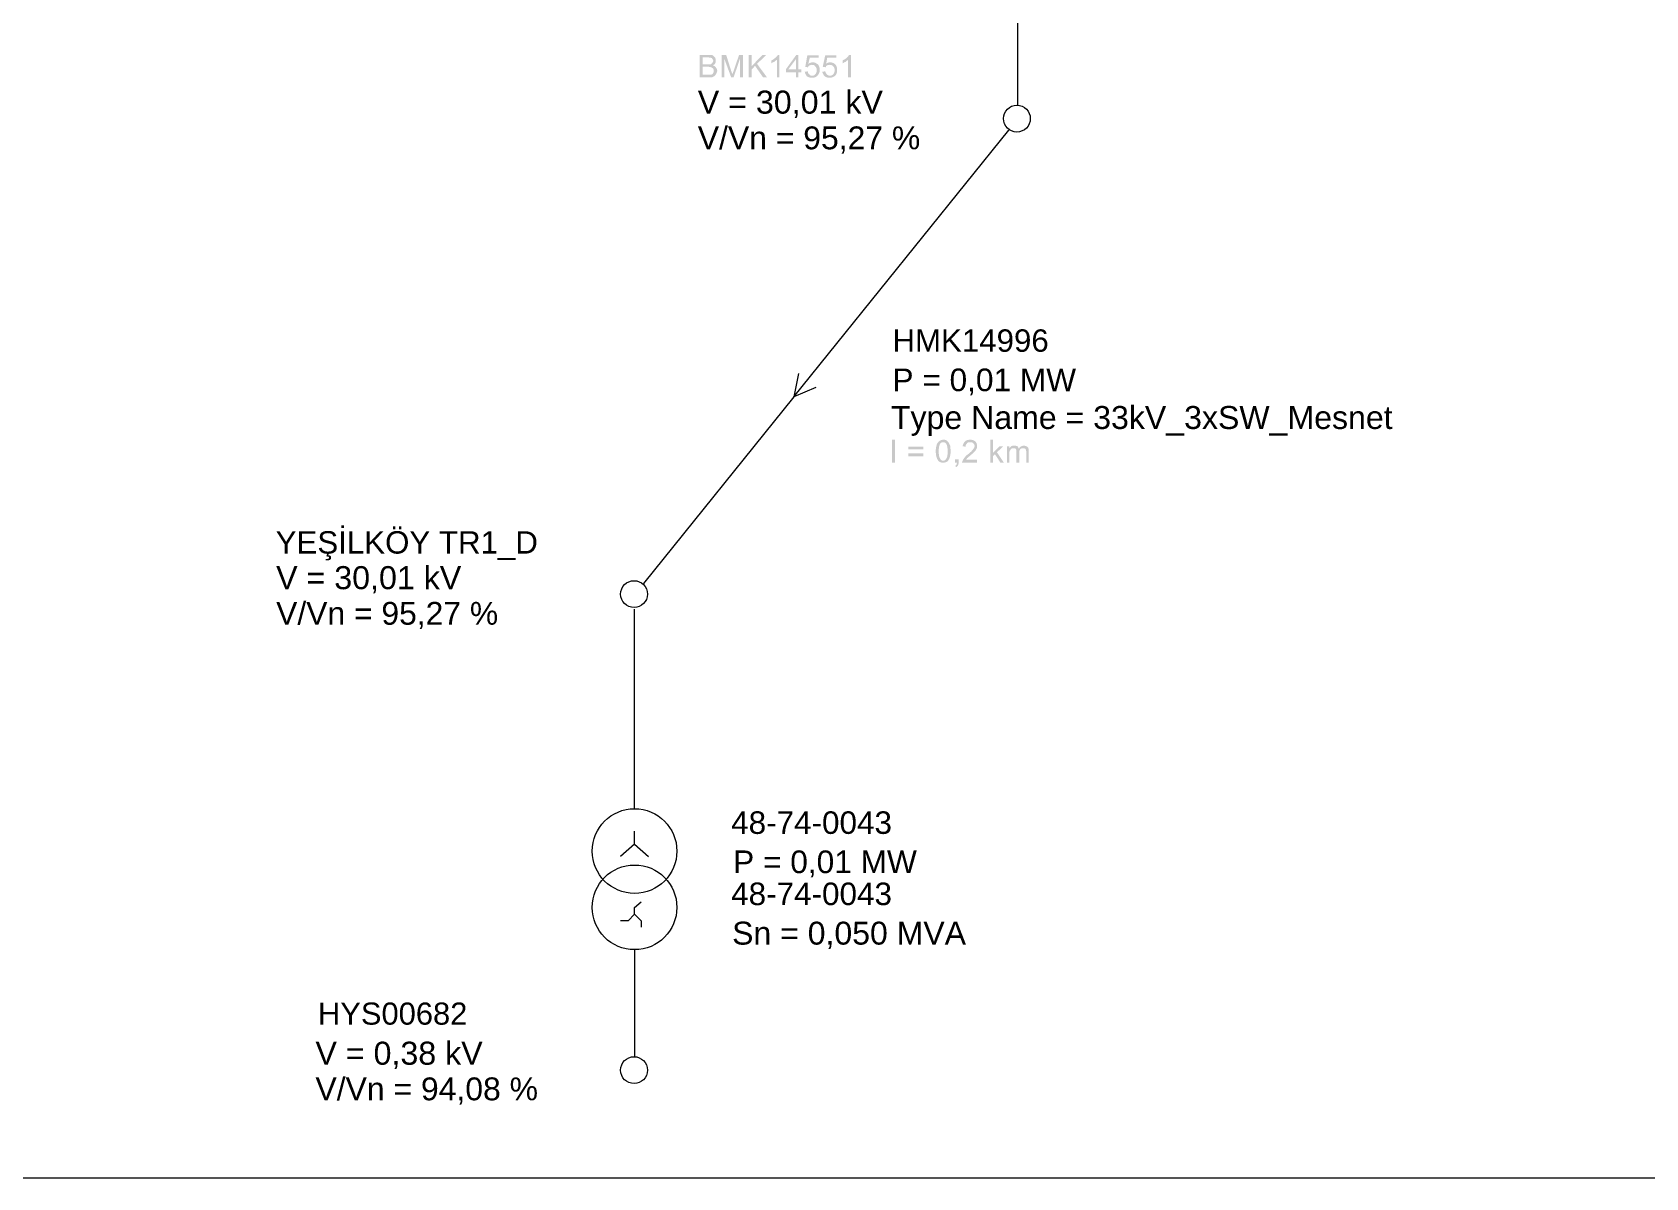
# Model space of a CAD drawing. Header units: millimetres. Extents: x 5 to 459, y 10 to 307.
# Drawn here: x 104.2 to 157.9, y 9.9 to 48 of the extents above; entities that cross this region are included whole.
import ezdxf

# ---------------------------------------------------------------- set-up
doc = ezdxf.new("R2010")
doc.units = ezdxf.units.MM
doc.header["$MEASUREMENT"] = 0
doc.layers.get('0').update_dxf_attribs({"linetype": 'CONTINUOUS'})
doc.styles.add('Arial$001', font='arial.ttf', dxfattribs={"height": 0.8937})

msp = doc.modelspace()

# ---------------------------------------------------------------- hatches: boundary and pattern name
h = msp.add_hatch(color=5)
h.paths.add_polyline_path([(126.418, 46.457), (126.418, 47.202), (126.699, 47.202), (126.699, 47.202), (126.707, 47.202), (126.715, 47.202), (126.723, 47.202), (126.731, 47.202), (126.738, 47.202), (126.746, 47.202), (126.753, 47.202), (126.76, 47.201), (126.767, 47.201), (126.773, 47.201), (126.78, 47.2), (126.786, 47.2), (126.792, 47.199), (126.798, 47.199), (126.804, 47.198), (126.809, 47.197), (126.815, 47.196), (126.82, 47.195), (126.825, 47.194), (126.83, 47.192), (126.835, 47.191), (126.839, 47.189), (126.844, 47.187), (126.848, 47.185), (126.852, 47.183), (126.856, 47.181), (126.86, 47.178), (126.863, 47.176), (126.867, 47.173), (126.87, 47.17), (126.874, 47.167), (126.877, 47.164), (126.88, 47.161), (126.883, 47.157), (126.886, 47.154), (126.889, 47.15), (126.892, 47.147), (126.896, 47.143), (126.899, 47.139), (126.902, 47.135), (126.905, 47.131), (126.909, 47.127), (126.912, 47.123), (126.915, 47.119), (126.919, 47.115), (126.923, 47.111), (126.927, 47.107), (126.931, 47.103), (126.933, 47.099), (126.935, 47.094), (126.936, 47.09), (126.938, 47.086), (126.939, 47.082), (126.94, 47.078), (126.941, 47.074), (126.942, 47.07), (126.943, 47.065), (126.944, 47.061), (126.945, 47.057), (126.945, 47.053), (126.946, 47.049), (126.946, 47.045), (126.946, 47.041), (126.947, 47.037), (126.947, 47.032), (126.947, 47.028), (126.947, 47.024), (126.947, 47.02), (126.947, 47.016), (126.947, 47.012), (126.947, 47.008), (126.947, 47.003), (126.947, 46.999), (126.947, 46.995), (126.947, 46.992), (126.947, 46.988), (126.947, 46.985), (126.947, 46.981), (126.947, 46.978), (126.947, 46.975), (126.946, 46.971), (126.946, 46.968), (126.946, 46.965), (126.945, 46.962), (126.945, 46.959), (126.944, 46.956), (126.943, 46.953), (126.942, 46.949), (126.941, 46.946), (126.94, 46.943), (126.939, 46.94), (126.938, 46.936), (126.936, 46.932), (126.935, 46.929), (126.933, 46.925), (126.931, 46.921), (126.929, 46.917), (126.926, 46.913), (126.924, 46.909), (126.921, 46.905), (126.918, 46.902), (126.915, 46.899), (126.912, 46.896), (126.909, 46.893), (126.906, 46.89), (126.903, 46.887), (126.899, 46.884), (126.896, 46.881), (126.892, 46.879), (126.888, 46.876), (126.884, 46.874), (126.88, 46.872), (126.877, 46.869), (126.873, 46.867), (126.869, 46.865), (126.864, 46.863), (126.86, 46.861), (126.856, 46.859), (126.852, 46.857), (126.848, 46.855), (126.854, 46.852), (126.86, 46.85), (126.866, 46.848), (126.871, 46.846), (126.877, 46.844), (126.882, 46.842), (126.887, 46.84), (126.892, 46.837), (126.897, 46.835), (126.901, 46.833), (126.906, 46.83), (126.91, 46.828), (126.914, 46.825), (126.918, 46.822), (126.922, 46.819), (126.925, 46.817), (126.929, 46.813), (126.932, 46.81), (126.935, 46.807), (126.938, 46.804), (126.94, 46.8), (126.943, 46.796), (126.945, 46.792), (126.947, 46.788), (126.951, 46.784), (126.955, 46.78), (126.959, 46.775), (126.962, 46.771), (126.966, 46.766), (126.969, 46.761), (126.972, 46.756), (126.975, 46.751), (126.978, 46.746), (126.98, 46.741), (126.982, 46.736), (126.985, 46.73), (126.986, 46.725), (126.988, 46.72), (126.99, 46.715), (126.991, 46.71), (126.993, 46.705), (126.994, 46.7), (126.995, 46.695), (126.996, 46.69), (126.996, 46.686), (126.997, 46.681), (126.997, 46.677), (126.997, 46.673), (126.997, 46.673), (126.997, 46.668), (126.997, 46.664), (126.996, 46.66), (126.996, 46.656), (126.995, 46.652), (126.994, 46.648), (126.993, 46.644), (126.992, 46.639), (126.991, 46.635), (126.99, 46.631), (126.988, 46.627), (126.987, 46.623), (126.985, 46.619), (126.983, 46.615), (126.982, 46.61), (126.98, 46.606), (126.978, 46.602), (126.976, 46.598), (126.974, 46.594), (126.972, 46.59), (126.97, 46.586), (126.968, 46.582), (126.966, 46.577), (126.964, 46.573), (126.962, 46.569), (126.96, 46.565), (126.958, 46.562), (126.956, 46.558), (126.953, 46.555), (126.951, 46.551), (126.949, 46.548), (126.947, 46.545), (126.945, 46.542), (126.943, 46.539), (126.941, 46.537), (126.939, 46.534), (126.937, 46.531), (126.935, 46.529), (126.933, 46.527), (126.931, 46.524), (126.929, 46.522), (126.927, 46.52), (126.925, 46.518), (126.922, 46.515), (126.92, 46.513), (126.918, 46.511), (126.916, 46.509), (126.914, 46.507), (126.912, 46.505), (126.91, 46.503), (126.907, 46.501), (126.905, 46.499), (126.902, 46.497), (126.899, 46.495), (126.896, 46.493), (126.893, 46.491), (126.889, 46.488), (126.886, 46.486), (126.883, 46.484), (126.879, 46.482), (126.875, 46.48), (126.872, 46.478), (126.868, 46.476), (126.864, 46.474), (126.86, 46.472), (126.856, 46.47), (126.852, 46.468), (126.848, 46.466), (126.844, 46.464), (126.84, 46.462), (126.836, 46.46), (126.831, 46.457), (126.827, 46.457), (126.823, 46.457), (126.819, 46.457), (126.815, 46.457), (126.811, 46.457), (126.806, 46.457), (126.802, 46.457), (126.798, 46.457), (126.793, 46.457), (126.789, 46.457), (126.784, 46.457), (126.78, 46.457), (126.775, 46.457), (126.77, 46.457), (126.765, 46.457), (126.76, 46.457), (126.755, 46.457), (126.75, 46.457), (126.745, 46.457), (126.739, 46.457), (126.734, 46.457), (126.728, 46.457), (126.722, 46.457), (126.716, 46.457), (126.418, 46.457), (126.716, 46.457)])
h.paths.add_polyline_path([(126.517, 46.888), (126.683, 46.888), (126.683, 46.888), (126.689, 46.888), (126.695, 46.888), (126.7, 46.888), (126.706, 46.888), (126.711, 46.888), (126.717, 46.888), (126.722, 46.888), (126.727, 46.888), (126.731, 46.888), (126.736, 46.888), (126.74, 46.888), (126.745, 46.888), (126.749, 46.888), (126.753, 46.888), (126.756, 46.888), (126.76, 46.888), (126.763, 46.888), (126.766, 46.888), (126.769, 46.888), (126.772, 46.888), (126.775, 46.888), (126.777, 46.888), (126.78, 46.888), (126.782, 46.888), (126.782, 46.888), (126.784, 46.89), (126.786, 46.892), (126.789, 46.894), (126.791, 46.896), (126.794, 46.898), (126.797, 46.9), (126.799, 46.902), (126.802, 46.904), (126.805, 46.906), (126.808, 46.908), (126.81, 46.91), (126.813, 46.912), (126.815, 46.914), (126.818, 46.917), (126.82, 46.919), (126.822, 46.921), (126.824, 46.923), (126.826, 46.925), (126.828, 46.927), (126.829, 46.929), (126.83, 46.931), (126.831, 46.933), (126.831, 46.935), (126.831, 46.937), (126.834, 46.939), (126.836, 46.941), (126.838, 46.943), (126.84, 46.946), (126.842, 46.948), (126.844, 46.95), (126.846, 46.952), (126.847, 46.954), (126.849, 46.957), (126.851, 46.959), (126.853, 46.962), (126.854, 46.964), (126.856, 46.967), (126.857, 46.969), (126.858, 46.972), (126.86, 46.975), (126.861, 46.978), (126.862, 46.981), (126.863, 46.985), (126.863, 46.988), (126.864, 46.992), (126.864, 46.995), (126.864, 46.999), (126.865, 47.003), (126.864, 47.006), (126.864, 47.008), (126.864, 47.01), (126.863, 47.013), (126.863, 47.016), (126.862, 47.018), (126.861, 47.021), (126.86, 47.024), (126.858, 47.027), (126.857, 47.03), (126.856, 47.033), (126.854, 47.037), (126.853, 47.04), (126.851, 47.043), (126.849, 47.046), (126.847, 47.049), (126.846, 47.052), (126.844, 47.055), (126.842, 47.057), (126.84, 47.06), (126.838, 47.063), (126.836, 47.065), (126.834, 47.067), (126.831, 47.07), (126.831, 47.072), (126.831, 47.074), (126.831, 47.076), (126.83, 47.078), (126.829, 47.08), (126.828, 47.082), (126.827, 47.084), (126.826, 47.086), (126.824, 47.087), (126.823, 47.089), (126.821, 47.091), (126.819, 47.092), (126.817, 47.094), (126.815, 47.095), (126.812, 47.097), (126.809, 47.098), (126.807, 47.099), (126.804, 47.1), (126.8, 47.101), (126.797, 47.101), (126.793, 47.102), (126.79, 47.102), (126.786, 47.103), (126.782, 47.103), (126.78, 47.103), (126.777, 47.103), (126.775, 47.103), (126.772, 47.104), (126.769, 47.105), (126.766, 47.105), (126.763, 47.106), (126.759, 47.107), (126.755, 47.108), (126.751, 47.109), (126.747, 47.11), (126.743, 47.111), (126.738, 47.112), (126.733, 47.113), (126.727, 47.114), (126.722, 47.115), (126.716, 47.116), (126.71, 47.117), (126.703, 47.117), (126.696, 47.118), (126.689, 47.119), (126.682, 47.119), (126.674, 47.119), (126.666, 47.119), (126.666, 47.119), (126.517, 47.119), (126.517, 46.888), (126.517, 47.119)])
h.paths.add_polyline_path([(126.517, 46.54), (126.716, 46.54), (126.716, 46.54), (126.72, 46.54), (126.724, 46.54), (126.727, 46.54), (126.731, 46.54), (126.734, 46.54), (126.738, 46.54), (126.741, 46.54), (126.744, 46.54), (126.747, 46.54), (126.75, 46.54), (126.752, 46.54), (126.755, 46.54), (126.758, 46.54), (126.76, 46.54), (126.762, 46.54), (126.765, 46.54), (126.767, 46.54), (126.769, 46.54), (126.771, 46.54), (126.773, 46.54), (126.776, 46.54), (126.778, 46.54), (126.78, 46.54), (126.782, 46.54), (126.784, 46.54), (126.786, 46.54), (126.788, 46.541), (126.79, 46.541), (126.792, 46.542), (126.794, 46.543), (126.796, 46.544), (126.798, 46.544), (126.8, 46.545), (126.803, 46.546), (126.805, 46.547), (126.807, 46.548), (126.809, 46.549), (126.811, 46.55), (126.813, 46.551), (126.815, 46.552), (126.817, 46.553), (126.819, 46.554), (126.821, 46.555), (126.823, 46.555), (126.825, 46.556), (126.827, 46.556), (126.829, 46.557), (126.831, 46.557), (126.831, 46.557), (126.834, 46.559), (126.836, 46.561), (126.838, 46.563), (126.84, 46.565), (126.842, 46.567), (126.844, 46.569), (126.846, 46.571), (126.847, 46.573), (126.849, 46.575), (126.851, 46.577), (126.853, 46.579), (126.854, 46.582), (126.856, 46.584), (126.857, 46.586), (126.858, 46.588), (126.86, 46.59), (126.861, 46.592), (126.862, 46.594), (126.863, 46.596), (126.863, 46.598), (126.864, 46.6), (126.864, 46.602), (126.864, 46.604), (126.865, 46.606), (126.865, 46.606), (126.867, 46.608), (126.868, 46.61), (126.87, 46.613), (126.872, 46.615), (126.873, 46.617), (126.874, 46.619), (126.875, 46.621), (126.876, 46.624), (126.877, 46.626), (126.878, 46.628), (126.878, 46.631), (126.879, 46.633), (126.88, 46.636), (126.88, 46.639), (126.88, 46.641), (126.88, 46.644), (126.881, 46.647), (126.881, 46.651), (126.881, 46.654), (126.881, 46.657), (126.881, 46.661), (126.881, 46.665), (126.881, 46.668), (126.881, 46.673), (126.881, 46.675), (126.881, 46.677), (126.881, 46.679), (126.881, 46.682), (126.881, 46.685), (126.881, 46.688), (126.881, 46.69), (126.88, 46.693), (126.88, 46.696), (126.88, 46.699), (126.88, 46.703), (126.879, 46.706), (126.878, 46.709), (126.878, 46.712), (126.877, 46.715), (126.876, 46.718), (126.875, 46.721), (126.874, 46.724), (126.873, 46.727), (126.872, 46.729), (126.87, 46.732), (126.868, 46.734), (126.867, 46.737), (126.865, 46.739), (126.862, 46.741), (126.86, 46.743), (126.858, 46.745), (126.856, 46.747), (126.854, 46.749), (126.852, 46.751), (126.85, 46.753), (126.847, 46.755), (126.845, 46.757), (126.843, 46.759), (126.84, 46.761), (126.838, 46.764), (126.835, 46.766), (126.832, 46.768), (126.83, 46.77), (126.827, 46.772), (126.824, 46.774), (126.82, 46.776), (126.817, 46.778), (126.814, 46.78), (126.81, 46.782), (126.806, 46.784), (126.802, 46.786), (126.798, 46.788), (126.796, 46.788), (126.794, 46.789), (126.791, 46.789), (126.789, 46.79), (126.786, 46.79), (126.783, 46.791), (126.78, 46.792), (126.776, 46.793), (126.773, 46.794), (126.769, 46.795), (126.765, 46.796), (126.761, 46.797), (126.757, 46.798), (126.753, 46.799), (126.748, 46.8), (126.743, 46.801), (126.738, 46.801), (126.733, 46.802), (126.728, 46.803), (126.723, 46.804), (126.717, 46.804), (126.711, 46.805), (126.705, 46.805), (126.699, 46.805), (126.517, 46.805), (126.517, 46.54), (126.517, 46.805)])
h.paths.add_polyline_path([(127.146, 46.457), (127.146, 47.202), (127.295, 47.202), (127.46, 46.673), (127.46, 46.673), (127.462, 46.666), (127.464, 46.66), (127.466, 46.655), (127.468, 46.649), (127.471, 46.644), (127.473, 46.638), (127.475, 46.633), (127.477, 46.628), (127.479, 46.623), (127.481, 46.618), (127.483, 46.613), (127.485, 46.608), (127.487, 46.604), (127.489, 46.599), (127.491, 46.595), (127.493, 46.59), (127.495, 46.586), (127.497, 46.582), (127.499, 46.578), (127.502, 46.573), (127.504, 46.569), (127.506, 46.565), (127.508, 46.561), (127.51, 46.557), (127.51, 46.557), (127.51, 46.561), (127.51, 46.565), (127.511, 46.569), (127.511, 46.573), (127.512, 46.578), (127.513, 46.582), (127.514, 46.586), (127.515, 46.59), (127.516, 46.595), (127.517, 46.599), (127.519, 46.604), (127.52, 46.608), (127.522, 46.613), (127.523, 46.618), (127.525, 46.623), (127.527, 46.628), (127.529, 46.633), (127.531, 46.638), (127.533, 46.644), (127.535, 46.649), (127.537, 46.655), (127.539, 46.66), (127.541, 46.666), (127.543, 46.673), (127.725, 47.202), (127.857, 47.202), (127.857, 46.457), (127.758, 46.457), (127.758, 47.086), (127.543, 46.457), (127.46, 46.457), (127.229, 47.086), (127.229, 46.457), (127.146, 46.457), (127.229, 46.457)])
h.paths.add_polyline_path([(128.039, 46.457), (128.039, 47.202), (128.139, 47.202), (128.139, 46.821), (128.502, 47.202), (128.635, 47.202), (128.32, 46.904), (128.651, 46.457), (128.519, 46.457), (128.254, 46.838), (128.139, 46.706), (128.139, 46.457), (128.039, 46.457), (128.139, 46.457)])
h.paths.add_polyline_path([(129.065, 46.457), (128.982, 46.457), (128.982, 47.037), (128.982, 47.037), (128.978, 47.034), (128.974, 47.032), (128.971, 47.03), (128.967, 47.028), (128.963, 47.026), (128.96, 47.024), (128.957, 47.022), (128.953, 47.019), (128.95, 47.017), (128.947, 47.015), (128.944, 47.012), (128.941, 47.01), (128.938, 47.007), (128.935, 47.004), (128.932, 47.001), (128.928, 46.999), (128.925, 46.995), (128.922, 46.992), (128.918, 46.989), (128.915, 46.986), (128.911, 46.982), (128.908, 46.978), (128.904, 46.974), (128.9, 46.97), (128.9, 46.97), (128.893, 46.968), (128.887, 46.966), (128.882, 46.964), (128.876, 46.962), (128.871, 46.96), (128.865, 46.958), (128.86, 46.956), (128.855, 46.954), (128.851, 46.952), (128.846, 46.95), (128.842, 46.948), (128.838, 46.946), (128.833, 46.943), (128.83, 46.941), (128.826, 46.939), (128.822, 46.937), (128.819, 46.935), (128.816, 46.933), (128.813, 46.931), (128.81, 46.929), (128.807, 46.927), (128.805, 46.925), (128.802, 46.923), (128.8, 46.921), (128.8, 47.02), (128.8, 47.02), (128.806, 47.022), (128.812, 47.024), (128.818, 47.027), (128.824, 47.03), (128.829, 47.032), (128.835, 47.035), (128.84, 47.038), (128.846, 47.041), (128.851, 47.045), (128.856, 47.048), (128.861, 47.052), (128.866, 47.055), (128.872, 47.059), (128.877, 47.063), (128.882, 47.066), (128.887, 47.07), (128.893, 47.074), (128.898, 47.078), (128.903, 47.082), (128.909, 47.086), (128.915, 47.09), (128.921, 47.094), (128.927, 47.099), (128.933, 47.103), (128.933, 47.103), (128.937, 47.107), (128.941, 47.111), (128.945, 47.115), (128.949, 47.119), (128.953, 47.123), (128.957, 47.128), (128.961, 47.132), (128.965, 47.136), (128.969, 47.14), (128.973, 47.144), (128.977, 47.148), (128.98, 47.152), (128.984, 47.156), (128.987, 47.161), (128.991, 47.165), (128.994, 47.169), (128.997, 47.173), (129, 47.177), (129.003, 47.181), (129.006, 47.185), (129.008, 47.19), (129.011, 47.194), (129.013, 47.198), (129.015, 47.202), (129.065, 47.202), (129.065, 46.457), (129.065, 47.202)])
h.paths.add_polyline_path([(129.611, 46.457), (129.611, 46.623), (129.28, 46.623), (129.28, 46.722), (129.628, 47.202), (129.694, 47.202), (129.694, 46.722), (129.793, 46.722), (129.793, 46.623), (129.694, 46.623), (129.694, 46.457), (129.611, 46.457), (129.694, 46.457)])
h.paths.add_polyline_path([(129.611, 46.722), (129.611, 47.053), (129.363, 46.722), (129.611, 46.722), (129.363, 46.722)])
edge = h.paths.add_edge_path()
edge.add_line((129.909, 46.639), (130.008, 46.656))
edge.add_spline(control_points=[(130.008, 46.656), (130.008, 46.606), (130.025, 46.573), (130.058, 46.557), (130.058, 46.557), (130.074, 46.524), (130.107, 46.507), (130.157, 46.507), (130.157, 46.507), (130.19, 46.507), (130.24, 46.524), (130.256, 46.557), (130.256, 46.557), (130.289, 46.59), (130.306, 46.639), (130.306, 46.689), (130.306, 46.689), (130.306, 46.755), (130.289, 46.788), (130.256, 46.821), (130.256, 46.821), (130.24, 46.855), (130.19, 46.871), (130.14, 46.871), (130.14, 46.871), (130.124, 46.871), (130.091, 46.855), (130.074, 46.855), (130.074, 46.855), (130.041, 46.838), (130.025, 46.821), (130.008, 46.788)], knot_values=[0, 0, 0, 0, 0.03125, 0.03125, 0.03125, 0.03125, 0.0625, 0.0625, 0.0625, 0.0625, 0.09375, 0.09375, 0.09375, 0.09375, 0.125, 0.125, 0.125, 0.125, 0.15625, 0.15625, 0.15625, 0.15625, 0.1875, 0.1875, 0.1875, 0.1875, 0.21875, 0.21875, 0.21875, 0.21875, 1, 1, 1, 1], degree=3, periodic=0)
edge.add_line((130.008, 46.788), (129.925, 46.805))
edge.add_line((129.925, 46.805), (129.992, 47.185))
edge.add_line((129.992, 47.185), (130.372, 47.185))
edge.add_line((130.372, 47.185), (130.372, 47.103))
edge.add_line((130.372, 47.103), (130.074, 47.103))
edge.add_line((130.074, 47.103), (130.025, 46.904))
edge.add_spline(control_points=[(130.025, 46.904), (130.074, 46.937), (130.124, 46.954), (130.174, 46.954), (130.174, 46.954), (130.24, 46.954), (130.289, 46.921), (130.339, 46.888), (130.339, 46.888), (130.389, 46.838), (130.405, 46.772), (130.405, 46.706), (130.405, 46.706), (130.405, 46.639), (130.389, 46.573), (130.339, 46.524), (130.339, 46.524), (130.306, 46.474), (130.24, 46.441), (130.157, 46.441), (130.157, 46.441), (130.074, 46.441), (130.025, 46.457), (129.975, 46.491), (129.975, 46.491), (129.942, 46.54), (129.909, 46.59), (129.909, 46.639)], knot_values=[0, 0, 0, 0, 0.035714, 0.035714, 0.035714, 0.035714, 0.071429, 0.071429, 0.071429, 0.071429, 0.107143, 0.107143, 0.107143, 0.107143, 0.142857, 0.142857, 0.142857, 0.142857, 0.178571, 0.178571, 0.178571, 0.178571, 0.214286, 0.214286, 0.214286, 0.214286, 1, 1, 1, 1], degree=3, periodic=0)
edge = h.paths.add_edge_path()
edge.add_line((130.488, 46.639), (130.587, 46.656))
edge.add_spline(control_points=[(130.587, 46.656), (130.604, 46.606), (130.62, 46.573), (130.637, 46.557), (130.637, 46.557), (130.67, 46.524), (130.703, 46.507), (130.736, 46.507), (130.736, 46.507), (130.786, 46.507), (130.819, 46.524), (130.852, 46.557), (130.852, 46.557), (130.885, 46.59), (130.901, 46.639), (130.901, 46.689), (130.901, 46.689), (130.901, 46.755), (130.885, 46.788), (130.852, 46.821), (130.852, 46.821), (130.819, 46.855), (130.786, 46.871), (130.736, 46.871), (130.736, 46.871), (130.703, 46.871), (130.67, 46.855), (130.653, 46.855), (130.653, 46.855), (130.62, 46.838), (130.604, 46.821), (130.604, 46.788)], knot_values=[0, 0, 0, 0, 0.03125, 0.03125, 0.03125, 0.03125, 0.0625, 0.0625, 0.0625, 0.0625, 0.09375, 0.09375, 0.09375, 0.09375, 0.125, 0.125, 0.125, 0.125, 0.15625, 0.15625, 0.15625, 0.15625, 0.1875, 0.1875, 0.1875, 0.1875, 0.21875, 0.21875, 0.21875, 0.21875, 1, 1, 1, 1], degree=3, periodic=0)
edge.add_line((130.604, 46.788), (130.504, 46.805))
edge.add_line((130.504, 46.805), (130.587, 47.185))
edge.add_line((130.587, 47.185), (130.951, 47.185))
edge.add_line((130.951, 47.185), (130.951, 47.103))
edge.add_line((130.951, 47.103), (130.653, 47.103))
edge.add_line((130.653, 47.103), (130.62, 46.904))
edge.add_spline(control_points=[(130.62, 46.904), (130.653, 46.937), (130.703, 46.954), (130.753, 46.954), (130.753, 46.954), (130.819, 46.954), (130.885, 46.921), (130.918, 46.888), (130.918, 46.888), (130.968, 46.838), (130.984, 46.772), (130.984, 46.706), (130.984, 46.706), (130.984, 46.639), (130.968, 46.573), (130.935, 46.524), (130.935, 46.524), (130.885, 46.474), (130.819, 46.441), (130.736, 46.441), (130.736, 46.441), (130.67, 46.441), (130.604, 46.457), (130.571, 46.491), (130.571, 46.491), (130.521, 46.54), (130.504, 46.59), (130.488, 46.639)], knot_values=[0, 0, 0, 0, 0.035714, 0.035714, 0.035714, 0.035714, 0.071429, 0.071429, 0.071429, 0.071429, 0.107143, 0.107143, 0.107143, 0.107143, 0.142857, 0.142857, 0.142857, 0.142857, 0.178571, 0.178571, 0.178571, 0.178571, 0.214286, 0.214286, 0.214286, 0.214286, 1, 1, 1, 1], degree=3, periodic=0)
h.paths.add_polyline_path([(131.447, 46.457), (131.348, 46.457), (131.348, 47.037), (131.348, 47.037), (131.346, 47.034), (131.344, 47.032), (131.341, 47.03), (131.339, 47.028), (131.336, 47.026), (131.333, 47.024), (131.33, 47.022), (131.327, 47.019), (131.323, 47.017), (131.32, 47.015), (131.317, 47.012), (131.313, 47.01), (131.309, 47.007), (131.306, 47.004), (131.302, 47.001), (131.298, 46.999), (131.294, 46.995), (131.29, 46.992), (131.286, 46.989), (131.282, 46.986), (131.278, 46.982), (131.274, 46.978), (131.27, 46.974), (131.265, 46.97), (131.265, 46.97), (131.259, 46.968), (131.254, 46.966), (131.248, 46.964), (131.243, 46.962), (131.238, 46.96), (131.234, 46.958), (131.229, 46.956), (131.225, 46.954), (131.221, 46.952), (131.217, 46.95), (131.213, 46.948), (131.21, 46.946), (131.206, 46.943), (131.203, 46.941), (131.199, 46.939), (131.196, 46.937), (131.192, 46.935), (131.189, 46.933), (131.185, 46.931), (131.182, 46.929), (131.178, 46.927), (131.174, 46.925), (131.17, 46.923), (131.166, 46.921), (131.166, 47.02), (131.166, 47.02), (131.172, 47.022), (131.179, 47.024), (131.185, 47.027), (131.191, 47.03), (131.197, 47.032), (131.203, 47.035), (131.209, 47.038), (131.215, 47.041), (131.221, 47.045), (131.227, 47.048), (131.233, 47.052), (131.239, 47.055), (131.244, 47.059), (131.25, 47.063), (131.255, 47.066), (131.261, 47.07), (131.266, 47.074), (131.271, 47.078), (131.276, 47.082), (131.281, 47.086), (131.285, 47.09), (131.29, 47.094), (131.294, 47.099), (131.299, 47.103), (131.299, 47.103), (131.303, 47.107), (131.307, 47.111), (131.311, 47.115), (131.315, 47.119), (131.319, 47.123), (131.323, 47.128), (131.327, 47.132), (131.331, 47.136), (131.335, 47.14), (131.339, 47.144), (131.342, 47.148), (131.346, 47.152), (131.35, 47.156), (131.353, 47.161), (131.357, 47.165), (131.36, 47.169), (131.363, 47.173), (131.366, 47.177), (131.369, 47.181), (131.372, 47.185), (131.374, 47.19), (131.377, 47.194), (131.379, 47.198), (131.381, 47.202), (131.447, 47.202), (131.447, 46.457), (131.447, 47.202)])
h = msp.add_hatch(color=5)
h.paths.add_polyline_path([(132.804, 33.652), (132.804, 34.413), (132.903, 34.413), (132.903, 33.652)])
h.paths.add_polyline_path([(133.846, 34.099), (133.35, 34.099), (133.35, 34.181), (133.846, 34.181), (133.846, 34.099), (133.846, 34.181)])
h.paths.add_polyline_path([(133.846, 33.867), (133.35, 33.867), (133.35, 33.966), (133.846, 33.966), (133.846, 33.867), (133.846, 33.966)])
edge = h.paths.add_edge_path()
edge.add_spline(control_points=[(134.26, 34.032), (134.26, 34.115), (134.277, 34.198), (134.293, 34.247), (134.293, 34.247), (134.31, 34.297), (134.343, 34.347), (134.376, 34.363), (134.376, 34.363), (134.409, 34.396), (134.459, 34.413), (134.508, 34.413), (134.508, 34.413), (134.541, 34.413), (134.591, 34.413), (134.607, 34.396), (134.607, 34.396), (134.641, 34.38), (134.674, 34.347), (134.69, 34.314), (134.69, 34.314), (134.707, 34.297), (134.723, 34.247), (134.74, 34.214), (134.74, 34.214), (134.74, 34.165), (134.756, 34.099), (134.756, 34.032), (134.756, 34.032), (134.756, 33.95), (134.74, 33.867), (134.723, 33.817), (134.723, 33.817), (134.707, 33.768), (134.674, 33.718), (134.641, 33.685), (134.641, 33.685), (134.607, 33.668), (134.558, 33.652), (134.508, 33.652), (134.508, 33.652), (134.442, 33.652), (134.376, 33.668), (134.343, 33.718), (134.343, 33.718), (134.293, 33.784), (134.26, 33.883), (134.26, 34.032)], knot_values=[0, 0, 0, 0, 0.020833, 0.020833, 0.020833, 0.020833, 0.041667, 0.041667, 0.041667, 0.041667, 0.0625, 0.0625, 0.0625, 0.0625, 0.083333, 0.083333, 0.083333, 0.083333, 0.104167, 0.104167, 0.104167, 0.104167, 0.125, 0.125, 0.125, 0.125, 0.145833, 0.145833, 0.145833, 0.145833, 0.166667, 0.166667, 0.166667, 0.166667, 0.1875, 0.1875, 0.1875, 0.1875, 0.208333, 0.208333, 0.208333, 0.208333, 0.229167, 0.229167, 0.229167, 0.229167, 1, 1, 1, 1], degree=3, periodic=0)
edge = h.paths.add_edge_path()
edge.add_spline(control_points=[(134.359, 34.032), (134.359, 33.9), (134.376, 33.817), (134.409, 33.784), (134.409, 33.784), (134.425, 33.735), (134.459, 33.718), (134.508, 33.718), (134.508, 33.718), (134.558, 33.718), (134.591, 33.735), (134.607, 33.784), (134.607, 33.784), (134.641, 33.817), (134.657, 33.9), (134.657, 34.032), (134.657, 34.032), (134.657, 34.148), (134.641, 34.231), (134.607, 34.281), (134.607, 34.281), (134.591, 34.314), (134.558, 34.33), (134.508, 34.33), (134.508, 34.33), (134.459, 34.33), (134.425, 34.314), (134.409, 34.281), (134.409, 34.281), (134.376, 34.231), (134.359, 34.148), (134.359, 34.032)], knot_values=[0, 0, 0, 0, 0.03125, 0.03125, 0.03125, 0.03125, 0.0625, 0.0625, 0.0625, 0.0625, 0.09375, 0.09375, 0.09375, 0.09375, 0.125, 0.125, 0.125, 0.125, 0.15625, 0.15625, 0.15625, 0.15625, 0.1875, 0.1875, 0.1875, 0.1875, 0.21875, 0.21875, 0.21875, 0.21875, 1, 1, 1, 1], degree=3, periodic=0)
h.paths.add_polyline_path([(134.905, 33.652), (134.905, 33.768), (135.021, 33.768), (135.021, 33.652), (135.021, 33.652), (135.021, 33.648), (135.021, 33.644), (135.02, 33.639), (135.02, 33.635), (135.019, 33.631), (135.019, 33.627), (135.018, 33.623), (135.017, 33.619), (135.016, 33.616), (135.015, 33.612), (135.014, 33.608), (135.013, 33.604), (135.012, 33.601), (135.011, 33.597), (135.01, 33.594), (135.009, 33.591), (135.008, 33.587), (135.007, 33.584), (135.006, 33.581), (135.006, 33.579), (135.005, 33.576), (135.005, 33.574), (135.005, 33.571), (135.005, 33.569), (135.005, 33.569), (135.002, 33.565), (135, 33.561), (134.998, 33.557), (134.995, 33.554), (134.992, 33.55), (134.99, 33.547), (134.987, 33.544), (134.984, 33.541), (134.981, 33.538), (134.978, 33.535), (134.975, 33.532), (134.971, 33.53), (134.968, 33.527), (134.965, 33.525), (134.962, 33.522), (134.959, 33.52), (134.956, 33.518), (134.953, 33.516), (134.951, 33.513), (134.948, 33.511), (134.945, 33.509), (134.943, 33.507), (134.941, 33.505), (134.938, 33.503), (134.905, 33.553), (134.905, 33.553), (134.907, 33.553), (134.909, 33.553), (134.911, 33.553), (134.914, 33.554), (134.916, 33.555), (134.918, 33.555), (134.92, 33.556), (134.922, 33.558), (134.924, 33.559), (134.926, 33.56), (134.928, 33.561), (134.93, 33.563), (134.932, 33.565), (134.934, 33.566), (134.936, 33.568), (134.938, 33.57), (134.94, 33.572), (134.943, 33.574), (134.945, 33.575), (134.947, 33.577), (134.949, 33.58), (134.951, 33.582), (134.953, 33.584), (134.955, 33.586), (134.955, 33.586), (134.955, 33.588), (134.955, 33.59), (134.955, 33.593), (134.955, 33.595), (134.955, 33.598), (134.955, 33.601), (134.955, 33.604), (134.956, 33.607), (134.956, 33.61), (134.956, 33.613), (134.957, 33.616), (134.957, 33.619), (134.958, 33.622), (134.958, 33.625), (134.959, 33.628), (134.96, 33.631), (134.961, 33.634), (134.962, 33.637), (134.963, 33.64), (134.964, 33.642), (134.966, 33.645), (134.968, 33.647), (134.969, 33.65), (134.971, 33.652), (134.905, 33.652), (134.971, 33.652)])
h.paths.add_polyline_path([(135.633, 33.751), (135.633, 33.652), (135.137, 33.652), (135.137, 33.652), (135.137, 33.656), (135.137, 33.66), (135.138, 33.664), (135.138, 33.667), (135.139, 33.671), (135.139, 33.674), (135.14, 33.677), (135.141, 33.68), (135.142, 33.683), (135.143, 33.686), (135.144, 33.689), (135.145, 33.691), (135.146, 33.694), (135.147, 33.696), (135.148, 33.699), (135.149, 33.701), (135.15, 33.703), (135.151, 33.705), (135.152, 33.708), (135.152, 33.71), (135.153, 33.712), (135.153, 33.714), (135.153, 33.716), (135.153, 33.718), (135.156, 33.722), (135.158, 33.726), (135.16, 33.73), (135.162, 33.735), (135.164, 33.739), (135.166, 33.743), (135.168, 33.747), (135.171, 33.751), (135.173, 33.755), (135.175, 33.759), (135.178, 33.764), (135.18, 33.768), (135.183, 33.772), (135.186, 33.776), (135.189, 33.78), (135.191, 33.784), (135.194, 33.788), (135.198, 33.792), (135.201, 33.797), (135.204, 33.801), (135.208, 33.805), (135.212, 33.809), (135.216, 33.813), (135.22, 33.817), (135.222, 33.822), (135.224, 33.826), (135.227, 33.83), (135.231, 33.835), (135.234, 33.84), (135.238, 33.845), (135.242, 33.85), (135.246, 33.855), (135.25, 33.86), (135.255, 33.865), (135.26, 33.87), (135.265, 33.875), (135.27, 33.88), (135.276, 33.886), (135.281, 33.891), (135.287, 33.896), (135.293, 33.901), (135.299, 33.906), (135.305, 33.911), (135.311, 33.915), (135.317, 33.92), (135.323, 33.925), (135.329, 33.929), (135.335, 33.933), (135.335, 33.933), (135.346, 33.941), (135.355, 33.949), (135.365, 33.957), (135.374, 33.965), (135.383, 33.972), (135.392, 33.98), (135.4, 33.987), (135.408, 33.994), (135.415, 34.001), (135.423, 34.008), (135.43, 34.015), (135.437, 34.022), (135.443, 34.029), (135.45, 34.035), (135.456, 34.042), (135.462, 34.048), (135.467, 34.055), (135.473, 34.061), (135.478, 34.067), (135.483, 34.074), (135.488, 34.08), (135.492, 34.086), (135.497, 34.092), (135.501, 34.099), (135.505, 34.103), (135.509, 34.107), (135.513, 34.111), (135.516, 34.115), (135.519, 34.119), (135.523, 34.124), (135.526, 34.128), (135.528, 34.132), (135.531, 34.137), (135.534, 34.141), (135.536, 34.146), (135.538, 34.15), (135.54, 34.155), (135.542, 34.16), (135.544, 34.165), (135.545, 34.17), (135.546, 34.175), (135.547, 34.18), (135.548, 34.185), (135.549, 34.191), (135.55, 34.197), (135.55, 34.202), (135.55, 34.208), (135.551, 34.214), (135.55, 34.219), (135.55, 34.223), (135.55, 34.227), (135.549, 34.231), (135.548, 34.235), (135.547, 34.239), (135.546, 34.243), (135.545, 34.247), (135.544, 34.251), (135.542, 34.255), (135.54, 34.258), (135.538, 34.262), (135.536, 34.266), (135.534, 34.269), (135.531, 34.272), (135.528, 34.276), (135.526, 34.279), (135.523, 34.282), (135.519, 34.285), (135.516, 34.288), (135.513, 34.29), (135.509, 34.293), (135.505, 34.295), (135.501, 34.297), (135.501, 34.297), (135.499, 34.301), (135.496, 34.305), (135.494, 34.308), (135.491, 34.311), (135.488, 34.314), (135.485, 34.316), (135.482, 34.318), (135.479, 34.32), (135.475, 34.322), (135.472, 34.324), (135.468, 34.325), (135.464, 34.326), (135.459, 34.327), (135.455, 34.328), (135.45, 34.328), (135.446, 34.329), (135.441, 34.329), (135.436, 34.33), (135.43, 34.33), (135.425, 34.33), (135.419, 34.33), (135.414, 34.33), (135.408, 34.33), (135.402, 34.33), (135.402, 34.33), (135.395, 34.33), (135.39, 34.33), (135.384, 34.33), (135.378, 34.33), (135.373, 34.33), (135.367, 34.33), (135.362, 34.329), (135.357, 34.329), (135.353, 34.328), (135.348, 34.328), (135.344, 34.327), (135.34, 34.326), (135.336, 34.325), (135.332, 34.324), (135.328, 34.322), (135.324, 34.32), (135.321, 34.318), (135.318, 34.316), (135.315, 34.314), (135.312, 34.311), (135.309, 34.308), (135.307, 34.305), (135.305, 34.301), (135.302, 34.297), (135.302, 34.297), (135.298, 34.293), (135.294, 34.289), (135.291, 34.285), (135.287, 34.28), (135.284, 34.276), (135.281, 34.272), (135.278, 34.268), (135.275, 34.263), (135.272, 34.259), (135.27, 34.255), (135.267, 34.25), (135.265, 34.245), (135.263, 34.241), (135.261, 34.236), (135.26, 34.231), (135.258, 34.226), (135.257, 34.221), (135.256, 34.216), (135.255, 34.21), (135.254, 34.205), (135.253, 34.199), (135.253, 34.193), (135.253, 34.187), (135.253, 34.181), (135.253, 34.181), (135.153, 34.198), (135.153, 34.198), (135.156, 34.206), (135.158, 34.214), (135.16, 34.222), (135.162, 34.23), (135.164, 34.237), (135.166, 34.245), (135.169, 34.252), (135.171, 34.259), (135.174, 34.266), (135.177, 34.273), (135.179, 34.28), (135.182, 34.287), (135.186, 34.293), (135.189, 34.3), (135.193, 34.307), (135.196, 34.313), (135.2, 34.319), (135.205, 34.326), (135.209, 34.332), (135.214, 34.338), (135.219, 34.345), (135.224, 34.351), (135.23, 34.357), (135.236, 34.363), (135.24, 34.367), (135.245, 34.371), (135.25, 34.375), (135.255, 34.378), (135.261, 34.382), (135.267, 34.385), (135.273, 34.388), (135.279, 34.391), (135.286, 34.394), (135.292, 34.396), (135.299, 34.398), (135.306, 34.401), (135.314, 34.402), (135.321, 34.404), (135.329, 34.406), (135.337, 34.407), (135.345, 34.409), (135.353, 34.41), (135.361, 34.411), (135.369, 34.412), (135.377, 34.412), (135.385, 34.413), (135.393, 34.413), (135.402, 34.413), (135.412, 34.413), (135.422, 34.413), (135.431, 34.412), (135.44, 34.411), (135.449, 34.411), (135.458, 34.41), (135.466, 34.408), (135.475, 34.407), (135.482, 34.405), (135.49, 34.403), (135.498, 34.401), (135.505, 34.398), (135.512, 34.396), (135.519, 34.393), (135.526, 34.389), (135.533, 34.386), (135.539, 34.382), (135.546, 34.378), (135.552, 34.374), (135.559, 34.369), (135.565, 34.364), (135.571, 34.358), (135.577, 34.353), (135.584, 34.347), (135.584, 34.347), (135.588, 34.343), (135.592, 34.338), (135.595, 34.334), (135.599, 34.329), (135.602, 34.324), (135.605, 34.319), (135.608, 34.314), (135.611, 34.308), (135.614, 34.303), (135.616, 34.297), (135.619, 34.291), (135.621, 34.285), (135.623, 34.278), (135.625, 34.272), (135.626, 34.265), (135.628, 34.259), (135.629, 34.252), (135.63, 34.244), (135.631, 34.237), (135.632, 34.23), (135.632, 34.222), (135.633, 34.214), (135.633, 34.206), (135.633, 34.198), (135.633, 34.196), (135.633, 34.193), (135.633, 34.191), (135.633, 34.188), (135.633, 34.185), (135.633, 34.183), (135.633, 34.18), (135.633, 34.176), (135.632, 34.173), (135.632, 34.17), (135.632, 34.166), (135.631, 34.163), (135.631, 34.159), (135.63, 34.155), (135.629, 34.151), (135.628, 34.148), (135.627, 34.144), (135.626, 34.14), (135.625, 34.136), (135.624, 34.132), (135.622, 34.127), (135.62, 34.123), (135.619, 34.119), (135.617, 34.115), (135.615, 34.111), (135.613, 34.107), (135.61, 34.103), (135.608, 34.099), (135.606, 34.095), (135.604, 34.091), (135.602, 34.087), (135.6, 34.083), (135.598, 34.079), (135.596, 34.075), (135.594, 34.071), (135.592, 34.068), (135.59, 34.064), (135.588, 34.06), (135.586, 34.057), (135.584, 34.054), (135.582, 34.051), (135.579, 34.048), (135.577, 34.045), (135.575, 34.042), (135.573, 34.039), (135.571, 34.037), (135.569, 34.035), (135.567, 34.032), (135.567, 34.032), (135.563, 34.028), (135.558, 34.024), (135.554, 34.019), (135.549, 34.015), (135.544, 34.01), (135.539, 34.005), (135.534, 34), (135.528, 33.994), (135.523, 33.989), (135.517, 33.984), (135.511, 33.978), (135.505, 33.972), (135.499, 33.967), (135.492, 33.961), (135.486, 33.955), (135.479, 33.949), (135.472, 33.943), (135.465, 33.937), (135.457, 33.931), (135.45, 33.925), (135.442, 33.919), (135.434, 33.912), (135.426, 33.906), (135.418, 33.9), (135.418, 33.9), (135.412, 33.894), (135.406, 33.888), (135.4, 33.882), (135.393, 33.877), (135.387, 33.871), (135.381, 33.866), (135.376, 33.861), (135.37, 33.856), (135.364, 33.851), (135.359, 33.847), (135.353, 33.842), (135.348, 33.838), (135.343, 33.834), (135.338, 33.83), (135.333, 33.826), (135.329, 33.823), (135.324, 33.819), (135.32, 33.816), (135.317, 33.813), (135.313, 33.81), (135.31, 33.808), (135.307, 33.805), (135.305, 33.803), (135.302, 33.801), (135.302, 33.801), (135.3, 33.799), (135.299, 33.797), (135.297, 33.795), (135.295, 33.792), (135.294, 33.79), (135.293, 33.788), (135.291, 33.786), (135.29, 33.784), (135.289, 33.782), (135.288, 33.78), (135.287, 33.778), (135.286, 33.776), (135.285, 33.774), (135.284, 33.772), (135.283, 33.77), (135.282, 33.768), (135.28, 33.766), (135.279, 33.764), (135.278, 33.761), (135.276, 33.759), (135.275, 33.757), (135.273, 33.755), (135.271, 33.753), (135.269, 33.751), (135.269, 33.751), (135.633, 33.751), (135.269, 33.751)])
h.paths.add_polyline_path([(136.08, 33.652), (136.08, 34.413), (136.163, 34.413), (136.163, 33.983), (136.378, 34.198), (136.51, 34.198), (136.295, 33.999), (136.527, 33.652), (136.411, 33.652), (136.229, 33.933), (136.163, 33.867), (136.163, 33.652), (136.08, 33.652), (136.163, 33.652)])
h.paths.add_polyline_path([(136.626, 33.652), (136.626, 34.198), (136.709, 34.198), (136.709, 34.132), (136.709, 34.132), (136.711, 34.134), (136.713, 34.136), (136.715, 34.139), (136.717, 34.141), (136.719, 34.144), (136.721, 34.147), (136.724, 34.15), (136.726, 34.152), (136.728, 34.156), (136.731, 34.159), (136.733, 34.162), (136.736, 34.165), (136.738, 34.168), (136.741, 34.171), (136.744, 34.174), (136.747, 34.177), (136.75, 34.18), (136.753, 34.183), (136.756, 34.186), (136.76, 34.188), (136.763, 34.191), (136.767, 34.193), (136.771, 34.196), (136.775, 34.198), (136.777, 34.2), (136.779, 34.202), (136.782, 34.203), (136.784, 34.205), (136.787, 34.206), (136.79, 34.207), (136.794, 34.209), (136.797, 34.209), (136.8, 34.21), (136.804, 34.211), (136.808, 34.212), (136.812, 34.212), (136.816, 34.213), (136.821, 34.213), (136.825, 34.214), (136.83, 34.214), (136.835, 34.214), (136.84, 34.214), (136.845, 34.214), (136.851, 34.214), (136.856, 34.214), (136.862, 34.214), (136.868, 34.214), (136.874, 34.214), (136.874, 34.214), (136.878, 34.214), (136.882, 34.214), (136.887, 34.214), (136.891, 34.214), (136.895, 34.214), (136.899, 34.214), (136.903, 34.214), (136.907, 34.214), (136.911, 34.214), (136.915, 34.213), (136.92, 34.213), (136.924, 34.212), (136.928, 34.212), (136.932, 34.211), (136.936, 34.21), (136.94, 34.209), (136.944, 34.209), (136.949, 34.207), (136.953, 34.206), (136.957, 34.205), (136.961, 34.203), (136.965, 34.202), (136.969, 34.2), (136.973, 34.198), (136.973, 34.198), (136.975, 34.196), (136.977, 34.193), (136.98, 34.191), (136.982, 34.188), (136.984, 34.185), (136.986, 34.183), (136.988, 34.18), (136.99, 34.176), (136.992, 34.173), (136.994, 34.17), (136.996, 34.166), (136.998, 34.163), (137, 34.159), (137.002, 34.155), (137.004, 34.151), (137.006, 34.148), (137.009, 34.144), (137.011, 34.14), (137.013, 34.136), (137.015, 34.132), (137.017, 34.127), (137.019, 34.123), (137.021, 34.119), (137.023, 34.115), (137.027, 34.123), (137.032, 34.131), (137.037, 34.138), (137.042, 34.145), (137.048, 34.152), (137.054, 34.159), (137.06, 34.165), (137.066, 34.17), (137.072, 34.176), (137.079, 34.181), (137.086, 34.185), (137.093, 34.19), (137.101, 34.194), (137.108, 34.197), (137.116, 34.2), (137.123, 34.203), (137.131, 34.206), (137.139, 34.208), (137.147, 34.21), (137.156, 34.212), (137.164, 34.213), (137.172, 34.214), (137.18, 34.214), (137.188, 34.214), (137.195, 34.214), (137.201, 34.214), (137.207, 34.214), (137.213, 34.213), (137.219, 34.212), (137.225, 34.211), (137.231, 34.21), (137.237, 34.209), (137.243, 34.207), (137.249, 34.206), (137.255, 34.204), (137.261, 34.202), (137.266, 34.2), (137.272, 34.197), (137.277, 34.195), (137.283, 34.192), (137.288, 34.189), (137.293, 34.186), (137.298, 34.183), (137.303, 34.18), (137.308, 34.176), (137.312, 34.173), (137.317, 34.169), (137.321, 34.165), (137.323, 34.163), (137.325, 34.16), (137.327, 34.157), (137.329, 34.154), (137.331, 34.15), (137.333, 34.146), (137.335, 34.142), (137.337, 34.138), (137.339, 34.133), (137.34, 34.128), (137.342, 34.123), (137.344, 34.117), (137.345, 34.111), (137.346, 34.105), (137.348, 34.099), (137.349, 34.092), (137.35, 34.086), (137.351, 34.079), (137.352, 34.071), (137.353, 34.064), (137.353, 34.056), (137.354, 34.049), (137.354, 34.041), (137.354, 34.032), (137.354, 33.652), (137.271, 33.652), (137.271, 33.999), (137.271, 33.999), (137.271, 34.003), (137.271, 34.008), (137.27, 34.012), (137.27, 34.016), (137.269, 34.02), (137.269, 34.024), (137.268, 34.028), (137.267, 34.032), (137.266, 34.036), (137.265, 34.039), (137.264, 34.043), (137.263, 34.047), (137.262, 34.05), (137.261, 34.054), (137.26, 34.057), (137.259, 34.061), (137.258, 34.064), (137.257, 34.067), (137.256, 34.07), (137.256, 34.072), (137.255, 34.075), (137.255, 34.078), (137.255, 34.08), (137.255, 34.082), (137.255, 34.082), (137.255, 34.084), (137.254, 34.086), (137.254, 34.088), (137.253, 34.09), (137.253, 34.092), (137.252, 34.094), (137.251, 34.096), (137.25, 34.098), (137.249, 34.1), (137.247, 34.102), (137.246, 34.103), (137.244, 34.105), (137.243, 34.106), (137.241, 34.108), (137.239, 34.109), (137.237, 34.11), (137.236, 34.111), (137.234, 34.112), (137.232, 34.113), (137.23, 34.114), (137.228, 34.114), (137.226, 34.115), (137.224, 34.115), (137.222, 34.115), (137.219, 34.117), (137.217, 34.119), (137.215, 34.121), (137.213, 34.122), (137.211, 34.123), (137.209, 34.125), (137.207, 34.126), (137.205, 34.127), (137.203, 34.128), (137.201, 34.128), (137.199, 34.129), (137.197, 34.13), (137.195, 34.13), (137.193, 34.13), (137.191, 34.131), (137.188, 34.131), (137.186, 34.131), (137.184, 34.131), (137.182, 34.132), (137.18, 34.132), (137.178, 34.132), (137.176, 34.132), (137.174, 34.132), (137.172, 34.132), (137.166, 34.132), (137.16, 34.132), (137.155, 34.132), (137.15, 34.132), (137.145, 34.131), (137.14, 34.131), (137.136, 34.131), (137.131, 34.13), (137.127, 34.13), (137.123, 34.129), (137.12, 34.128), (137.116, 34.128), (137.112, 34.126), (137.109, 34.125), (137.105, 34.124), (137.102, 34.122), (137.099, 34.12), (137.095, 34.118), (137.092, 34.115), (137.088, 34.113), (137.084, 34.109), (137.081, 34.106), (137.077, 34.103), (137.073, 34.099), (137.069, 34.094), (137.065, 34.09), (137.062, 34.086), (137.059, 34.082), (137.056, 34.078), (137.054, 34.073), (137.051, 34.069), (137.049, 34.065), (137.048, 34.06), (137.046, 34.056), (137.045, 34.051), (137.044, 34.047), (137.043, 34.042), (137.042, 34.037), (137.041, 34.032), (137.041, 34.027), (137.04, 34.022), (137.04, 34.017), (137.04, 34.012), (137.04, 34.006), (137.04, 34.001), (137.04, 33.995), (137.04, 33.989), (137.04, 33.983), (137.04, 33.652), (136.94, 33.652), (136.94, 34.016), (136.94, 34.016), (136.94, 34.02), (136.94, 34.024), (136.94, 34.028), (136.94, 34.032), (136.94, 34.036), (136.94, 34.04), (136.94, 34.044), (136.94, 34.048), (136.939, 34.052), (136.939, 34.056), (136.939, 34.06), (136.938, 34.063), (136.938, 34.067), (136.937, 34.07), (136.936, 34.074), (136.935, 34.077), (136.934, 34.08), (136.933, 34.083), (136.932, 34.086), (136.931, 34.089), (136.929, 34.092), (136.928, 34.094), (136.926, 34.096), (136.924, 34.099), (136.924, 34.099), (136.922, 34.103), (136.919, 34.106), (136.917, 34.109), (136.914, 34.113), (136.911, 34.115), (136.908, 34.118), (136.905, 34.12), (136.902, 34.122), (136.899, 34.124), (136.896, 34.125), (136.892, 34.126), (136.889, 34.128), (136.885, 34.128), (136.881, 34.129), (136.877, 34.13), (136.873, 34.13), (136.87, 34.131), (136.866, 34.131), (136.862, 34.131), (136.857, 34.132), (136.853, 34.132), (136.849, 34.132), (136.845, 34.132), (136.841, 34.132), (136.839, 34.132), (136.837, 34.132), (136.834, 34.132), (136.832, 34.132), (136.829, 34.132), (136.826, 34.131), (136.823, 34.131), (136.82, 34.131), (136.817, 34.131), (136.814, 34.13), (136.811, 34.13), (136.808, 34.13), (136.805, 34.129), (136.802, 34.128), (136.799, 34.128), (136.796, 34.127), (136.793, 34.126), (136.79, 34.125), (136.787, 34.123), (136.784, 34.122), (136.782, 34.121), (136.779, 34.119), (136.777, 34.117), (136.775, 34.115), (136.773, 34.113), (136.771, 34.111), (136.769, 34.109), (136.767, 34.107), (136.764, 34.105), (136.762, 34.102), (136.76, 34.1), (136.758, 34.098), (136.756, 34.096), (136.754, 34.093), (136.752, 34.091), (136.75, 34.088), (136.748, 34.086), (136.746, 34.083), (136.744, 34.08), (136.742, 34.077), (136.74, 34.074), (136.738, 34.071), (136.736, 34.068), (136.733, 34.064), (136.731, 34.061), (136.729, 34.057), (136.727, 34.053), (136.725, 34.049), (136.723, 34.047), (136.721, 34.044), (136.72, 34.042), (136.718, 34.039), (136.717, 34.036), (136.716, 34.033), (136.715, 34.03), (136.714, 34.027), (136.713, 34.023), (136.712, 34.02), (136.711, 34.016), (136.711, 34.012), (136.71, 34.007), (136.71, 34.003), (136.71, 33.999), (136.709, 33.994), (136.709, 33.989), (136.709, 33.984), (136.709, 33.979), (136.709, 33.973), (136.709, 33.968), (136.709, 33.962), (136.709, 33.956), (136.709, 33.95), (136.709, 33.652), (136.626, 33.652), (136.709, 33.652)])

# ---------------------------------------------------------------- linework, layer by layer
at = {"color": 5, "linetype": 'Continuous', "lineweight": 20}
msp.add_lwpolyline([(204.955, 287.017), (4.881, 287.017), (4.881, 9.894), (204.955, 9.894)], close=True, dxfattribs=at)
at = {"color": 5, "linetype": 'Continuous', "lineweight": 9}
for points in [[(136.973, 52.893), (136.973, 45.531), (136.973, 45.531)], [(129.545, 35.836), (136.692, 44.704), (136.692, 44.704)], [(129.545, 35.836), (124.548, 29.632), (124.548, 29.632)], [(124.251, 22.153), (124.251, 28.788), (124.251, 28.788)], [(124.251, 20.979), (123.787, 20.565), (123.787, 20.565)], [(124.251, 20.979), (123.787, 20.565), (123.787, 20.565)], [(124.251, 20.979), (124.251, 21.409), (124.251, 21.409)], [(124.251, 20.979), (124.251, 21.409), (124.251, 21.409)], [(124.251, 20.979), (124.714, 20.565), (124.714, 20.565)], [(124.251, 20.979), (124.714, 20.565), (124.714, 20.565)], [(124.251, 18.877), (124.466, 19.059), (124.466, 19.059)], [(124.251, 18.877), (124.466, 19.059), (124.466, 19.059)], [(124.251, 18.646), (124.251, 18.877), (124.251, 18.877)], [(124.251, 18.646), (124.251, 18.877), (124.251, 18.877)], [(124.035, 18.431), (123.787, 18.431), (123.787, 18.431)], [(124.035, 18.431), (123.787, 18.431), (123.787, 18.431)], [(124.251, 18.646), (124.035, 18.431), (124.035, 18.431)], [(124.251, 18.646), (124.035, 18.431), (124.035, 18.431)], [(124.251, 18.646), (124.466, 18.431), (124.466, 18.431)], [(124.251, 18.646), (124.466, 18.431), (124.466, 18.431)], [(124.466, 18.431), (124.466, 18.216), (124.466, 18.216)], [(124.466, 18.431), (124.466, 18.216), (124.466, 18.216)], [(124.251, 17.471), (124.251, 13.914), (124.251, 13.914)]]:
    msp.add_lwpolyline(points, dxfattribs=at)
at = {"color": 5, "linetype": 'Continuous', "lineweight": 5}
for points in [[(129.694, 36.613), (129.545, 35.836), (129.545, 35.836)], [(129.694, 36.613), (129.545, 35.836), (129.545, 35.836)], [(130.273, 36.15), (129.545, 35.836), (129.545, 35.836)], [(130.273, 36.15), (129.545, 35.836), (129.545, 35.836)]]:
    msp.add_lwpolyline(points, dxfattribs=at)
at = {"color": 5, "linetype": 'Continuous', "lineweight": 20}
for points in [[(137.404, 45.084), (137.404, 45.332), (137.205, 45.531), (136.957, 45.531), (136.957, 45.531), (136.709, 45.531), (136.51, 45.332), (136.51, 45.084), (136.51, 45.084), (136.51, 44.836), (136.709, 44.638), (136.957, 44.638), (136.957, 44.638), (137.205, 44.638), (137.404, 44.836), (137.404, 45.084)], [(124.681, 29.284), (124.681, 29.532), (124.482, 29.731), (124.234, 29.731), (124.234, 29.731), (123.986, 29.731), (123.787, 29.532), (123.787, 29.284), (123.787, 29.284), (123.787, 29.036), (123.986, 28.837), (124.234, 28.837), (124.234, 28.837), (124.482, 28.837), (124.681, 29.036), (124.681, 29.284)], [(124.681, 13.467), (124.681, 13.716), (124.482, 13.914), (124.234, 13.914), (124.234, 13.914), (123.986, 13.914), (123.787, 13.716), (123.787, 13.467), (123.787, 13.467), (123.787, 13.219), (123.986, 13.021), (124.234, 13.021), (124.234, 13.021), (124.482, 13.021), (124.681, 13.219), (124.681, 13.467)]]:
    msp.add_open_spline(points, degree=3, knots=[0, 0, 0, 0, 0.0625, 0.0625, 0.0625, 0.062501, 0.125, 0.125, 0.125, 0.125001, 0.1875, 0.1875, 0.1875, 0.187501, 1, 1, 1, 1], dxfattribs=at)
at = {"color": 5, "linetype": 'Continuous', "lineweight": 9}
for points in [[(125.657, 20.747), (125.657, 21.525), (125.028, 22.153), (124.251, 22.153), (124.251, 22.153), (123.473, 22.153), (122.844, 21.525), (122.844, 20.747), (122.844, 20.747), (122.844, 19.969), (123.473, 19.341), (124.251, 19.341), (124.251, 19.341), (125.028, 19.341), (125.657, 19.969), (125.657, 20.747)], [(125.657, 18.877), (125.657, 19.655), (125.028, 20.284), (124.251, 20.284), (124.251, 20.284), (123.473, 20.284), (122.844, 19.655), (122.844, 18.877), (122.844, 18.877), (122.844, 18.1), (123.473, 17.471), (124.251, 17.471), (124.251, 17.471), (125.028, 17.471), (125.657, 18.1), (125.657, 18.877)]]:
    msp.add_open_spline(points, degree=3, knots=[0, 0, 0, 0, 0.0625, 0.0625, 0.0625, 0.062501, 0.125, 0.125, 0.125, 0.125001, 0.1875, 0.1875, 0.1875, 0.187501, 1, 1, 1, 1], dxfattribs=at)

# ---------------------------------------------------------------- texts
at = {"color": 5, "style": 'Arial$001'}
for s, height, p in [('V = 30,01 kV', 0.76556, (126.352, 45.248)), ('V/Vn = 95,27 %', 0.75872, (126.352, 44.064)), ('HMK14996', 0.7434, (132.821, 37.337)), ('P = 0,01 MW', 0.75238, (132.821, 36.027)), ('Type Name = 33kV_3xSW_Mesnet', 0.76295, (132.771, 34.771)), ('YEŞİLKÖY TR1_D', 0.74356, (112.322, 30.631)), ('V = 30,01 kV', 0.76556, (112.338, 29.448)), ('V/Vn = 95,27 %', 0.75725, (112.338, 28.267)), ('48-74-0043', 0.7481, (127.46, 21.318)), ('P = 0,01 MW', 0.75268, (127.526, 20.014)), ('48-74-0043', 0.7481, (127.46, 18.952)), ('Sn = 0,050 MVA', 0.76134, (127.493, 17.639)), ('HYS00682', 0.735, (113.728, 14.979)), ('V = 0,38 kV', 0.76541, (113.645, 13.648)), ('V/Vn = 94,08 %', 0.75892, (113.645, 12.466))]:
    msp.add_text(s, height=height, dxfattribs=at).set_placement(p)

doc.saveas('drawing.dxf')
